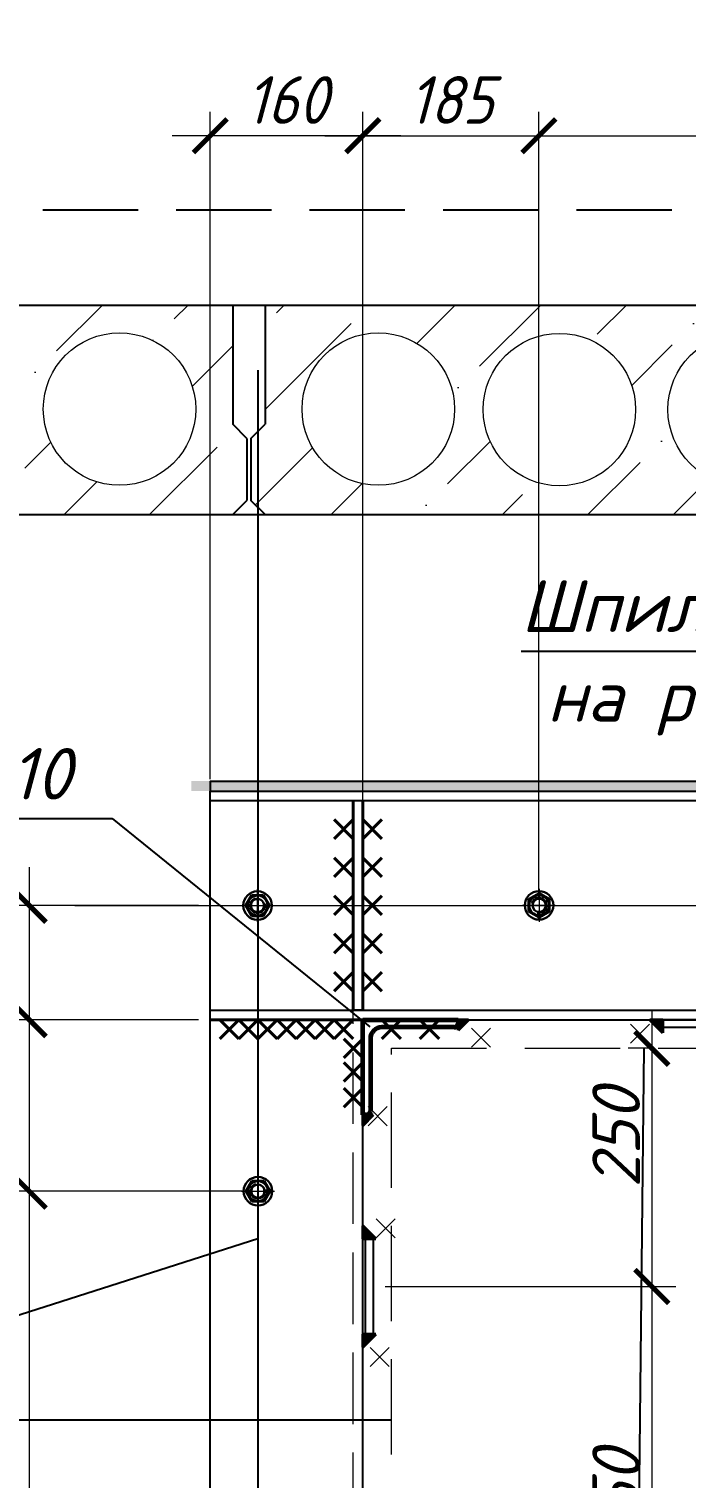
# Model space of a CAD drawing. Header units: millimetres. Extents: x 749182 to 2267578, y 70462 to 311449.
# Drawn here: x 2071783 to 2072473, y 132879 to 134400 of the extents above; entities that cross this region are included whole.
import ezdxf
from ezdxf.enums import TextEntityAlignment as Align

# ---------------------------------------------------------------- set-up
doc = ezdxf.new("R2010")
doc.units = ezdxf.units.MM
for name, pattern in [('015-60-22-12-0682-ПЗУ-20_П_изм1$0$K5LT_AXLED_REINFORCED', [13, 8, -2, 1, -2]), ('ГОСТ 2.303 4', [7, 5, -2, 0]), ('осеваяX2', [4, 2.5, -0.5, 0.5, -0.5])]:
    doc.linetypes.add(name, pattern=pattern)
doc.layers.get('Defpoints').update_dxf_attribs({"color": 255})
for name, color, linetype, lineweight in [('1Стены', 252, 'Continuous', 25), ('монолит', 176, 'Continuous', 50), ('Оси', 165, 'осеваяX2', 13), ('Размер', 7, 'Continuous', 13), ('размеры', 7, 'Continuous', 9), ('сварка', 156, 'Continuous', 9), ('Стены', 184, 'Continuous', 40), ('штрих', 8, 'Continuous', 5)]:
    doc.layers.add(name, color=color, linetype=linetype, lineweight=lineweight)
doc.layers.add('CS_UNPLOTTED', color=254, linetype='Continuous', plot=False)
for name, color, linetype in [('VPORTS', 7, 'Continuous'), ('металл', 124, 'Continuous'), ('Текст', 7, 'Continuous'), ('Штриховка', 252, 'Continuous')]:
    doc.layers.add(name, color=color, linetype=linetype)
doc.styles.add('GOST 2.304_new', font='isocpeur.ttf', dxfattribs={"width": 0.9, "oblique": 15})
doc.styles.add('М2', font='isocpeui.ttf')
doc.dimstyles.new('SPDS', dxfattribs={"dimscale": 25, "dimtxt": 2.5, "dimasz": 1.77, "dimexe": 1.25, "dimexo": 0.625, "dimtad": 1, "dimdec": 0, "dimrnd": 0.001, "dimtxsty": 'GOST 2.304_new', "dimblk": 'ARCHTICK', "dimcen": 2.5, "dimdle": 2, "dimclrt": 256, "dimazin": 2, "dimtfac": 0.75, "dimtdec": 0, "dimtmove": 1, "dimatfit": 3, "dimfxl": 0, "dimtolj": 1, "dimlwd": 9, "dimlwe": 9, "dimarcsym": 0})

# ---------------------------------------------------------------- blocks, each defined once
blk = doc.blocks.new('_ArchTick')
at = {"color": 0, "linetype": 'ByBlock', "const_width": 0.15}
blk.add_lwpolyline([(-0.5, -0.5), (0.5, 0.5)], dxfattribs=at)
blk = doc.blocks.new('*D1728')
at = {"layer": 'Defpoints', "color": 0, "lineweight": 20, "ltscale": 20, "transparency": 16777216}
for p in [(2072446.9, 133329.6), (2072144.4, 133079.6), (2072436.7, 133079.6)]:
    blk.add_point(p, dxfattribs=at)
at = {"layer": 'Размер', "color": 0, "lineweight": 9, "ltscale": 20, "transparency": 16777216}
for p, q in [((2072436.7, 133369.6), (2072436.7, 133039.6)), ((2072434.4, 133329.6), (2072411.7, 133329.6)), ((2072156.9, 133079.6), (2072461.7, 133079.6))]:
    blk.add_line(p, q, dxfattribs=at)
at = {"layer": 'Размер', "color": 0, "lineweight": 9, "ltscale": 20, "transparency": 16777216, "xscale": 35.4, "yscale": 35.4, "zscale": 35.4}
for p, rotation in [((2072436.7, 133329.6), 90), ((2072436.7, 133079.6), 270)]:
    blk.add_blockref('_ArchTick', p, dxfattribs=dict(at, rotation=rotation))
at = {"layer": 'Размер', "ltscale": 20, "transparency": 16777216, "insert": (2072399.2, 133235.6), "char_height": 50, "attachment_point": 5, "rotation": 90, "style": 'М2'}
blk.add_mtext('\\A1;250', dxfattribs=at)
blk = doc.blocks.new('*D1729')
at = {"layer": 'Defpoints', "color": 0, "lineweight": 20, "ltscale": 20, "transparency": 16777216}
for p in [(2072144.4, 133079.6), (2072144.4, 132629.6), (2072436.7, 132629.6)]:
    blk.add_point(p, dxfattribs=at)
at = {"layer": 'Размер', "color": 0, "lineweight": 9, "ltscale": 20, "transparency": 16777216}
for p, q in [((2072436.7, 133119.6), (2072436.7, 132589.6)), ((2072156.9, 133079.6), (2072461.7, 133079.6)), ((2072156.9, 132629.6), (2072461.7, 132629.6))]:
    blk.add_line(p, q, dxfattribs=at)
at = {"layer": 'Размер', "color": 0, "lineweight": 9, "ltscale": 20, "transparency": 16777216, "xscale": 35.4, "yscale": 35.4, "zscale": 35.4}
for p, rotation in [((2072436.7, 133079.6), 90), ((2072436.7, 132629.6), 270)]:
    blk.add_blockref('_ArchTick', p, dxfattribs=dict(at, rotation=rotation))
at = {"layer": 'Размер', "ltscale": 20, "transparency": 16777216, "insert": (2072399.2, 132854.6), "char_height": 50, "attachment_point": 5, "rotation": 90, "style": 'М2'}
blk.add_mtext('\\A1;450', dxfattribs=at)
blk = doc.blocks.new('м16')
at = {"layer": 'металл', "lineweight": 30, "ltscale": 20}
for p, q in [((-11, 6.4), (0, 12.7)), ((-11, -6.4), (-11, 6.4)), ((0, 12.7), (11, 6.4)), ((11, 6.4), (11, -6.4)), ((0, -12.7), (-11, -6.4)), ((11, -6.4), (0, -12.7))]:
    blk.add_line(p, q, dxfattribs=at)
blk.add_circle((0, 0), 15, dxfattribs=at)
for radius, start, end in [(10.4, 0, 180), (10.4, 180, 0), (6.92, 0, 180), (6.92, 180, 0)]:
    blk.add_arc((0, 0), radius, start, end, dxfattribs=at)
at = {"layer": 'металл', "linetype": 'Continuous', "lineweight": 25, "ltscale": 20}
blk.add_arc((0, 0), 8, 255, 165, dxfattribs=at)
at = {"layer": 'Оси', "ltscale": 20}
for p, q in [((0, 17.3), (0, -17.3)), ((17, 0), (-17.3, 0))]:
    blk.add_line(p, q, dxfattribs=at)
blk = doc.blocks.new('свар')
at = {"layer": 'сварка', "color": 0, "linetype": 'Continuous', "ltscale": 10}
for p, q in [((10, 10), (-10, -10)), ((-10, 10), (10, -10))]:
    blk.add_line(p, q, dxfattribs=at)
blk = doc.blocks.new('*D1724')
at = {"layer": 'Defpoints', "color": 0, "lineweight": 20, "ltscale": 20, "transparency": 16777216}
for p in [(2071973.3, 134287.5), (2071973.3, 133599.6), (2072133.4, 133359.6)]:
    blk.add_point(p, dxfattribs=at)
at = {"layer": 'размеры', "color": 0, "lineweight": 9, "ltscale": 20, "transparency": 16777216}
for p, q in [((2071973.3, 133612.1), (2071973.3, 134312.5)), ((2072133.4, 133372.1), (2072133.4, 134312.5)), ((2072173.4, 134287.5), (2071933.3, 134287.5))]:
    blk.add_line(p, q, dxfattribs=at)
at = {"layer": 'размеры', "color": 0, "lineweight": 9, "ltscale": 20, "transparency": 16777216, "xscale": 35.4, "yscale": 35.4, "zscale": 35.4, "rotation": 180}
blk.add_blockref('_ArchTick', (2071973.3, 134287.5), dxfattribs=at)
at = {"layer": 'размеры', "color": 0, "lineweight": 9, "ltscale": 20, "transparency": 16777216, "xscale": 35.4, "yscale": 35.4, "zscale": 35.4}
blk.add_blockref('_ArchTick', (2072133.4, 134287.5), dxfattribs=at)
at = {"layer": 'размеры', "ltscale": 20, "transparency": 16777216, "insert": (2072053.4, 134325), "char_height": 50, "attachment_point": 5, "style": 'GOST 2.304_new'}
blk.add_mtext('\\A1;160', dxfattribs=at)
blk = doc.blocks.new('*D1727')
at = {"layer": 'Defpoints', "color": 0, "lineweight": 20, "ltscale": 20, "transparency": 16777216}
for p in [(2071973.3, 133479.6), (2071783.3, 133359.6), (2071973.3, 133359.6)]:
    blk.add_point(p, dxfattribs=at)
at = {"layer": 'размеры', "color": 0, "lineweight": 9, "ltscale": 20, "transparency": 16777216}
for p, q in [((2071783.3, 133519.6), (2071783.3, 133319.6)), ((2071960.8, 133479.6), (2071758.3, 133479.6)), ((2071960.8, 133359.6), (2071758.3, 133359.6))]:
    blk.add_line(p, q, dxfattribs=at)
at = {"layer": 'размеры', "color": 0, "lineweight": 9, "ltscale": 20, "transparency": 16777216, "xscale": 35.4, "yscale": 35.4, "zscale": 35.4}
for p, rotation in [((2071783.3, 133479.6), 90), ((2071783.3, 133359.6), 270)]:
    blk.add_blockref('_ArchTick', p, dxfattribs=dict(at, rotation=rotation))
at = {"layer": 'размеры', "ltscale": 20, "transparency": 16777216, "insert": (2071745.8, 133419.6), "char_height": 50, "attachment_point": 5, "rotation": 90, "style": 'GOST 2.304_new'}
blk.add_mtext('\\A1;120', dxfattribs=at)
blk = doc.blocks.new('*D1735')
at = {"layer": 'Defpoints', "color": 0, "lineweight": 20, "ltscale": 20, "transparency": 16777216}
for p in [(2071973.3, 133359.6), (2071783.3, 133179.6), (2072018.9, 133179.6)]:
    blk.add_point(p, dxfattribs=at)
at = {"layer": 'размеры', "color": 0, "lineweight": 9, "ltscale": 20, "transparency": 16777216}
for p, q in [((2071783.3, 133399.6), (2071783.3, 133139.6)), ((2071960.8, 133359.6), (2071758.3, 133359.6)), ((2072006.4, 133179.6), (2071758.3, 133179.6))]:
    blk.add_line(p, q, dxfattribs=at)
at = {"layer": 'размеры', "color": 0, "lineweight": 9, "ltscale": 20, "transparency": 16777216, "xscale": 35.4, "yscale": 35.4, "zscale": 35.4}
for p, rotation in [((2071783.3, 133359.6), 90), ((2071783.3, 133179.6), 270)]:
    blk.add_blockref('_ArchTick', p, dxfattribs=dict(at, rotation=rotation))
at = {"layer": 'размеры', "ltscale": 20, "transparency": 16777216, "insert": (2071745.8, 133269.6), "char_height": 50, "attachment_point": 5, "rotation": 90, "style": 'GOST 2.304_new'}
blk.add_mtext('\\A1;180', dxfattribs=at)
blk = doc.blocks.new('*D1736')
at = {"layer": 'Defpoints', "color": 0, "lineweight": 20, "ltscale": 20, "transparency": 16777216}
for p in [(2072018.9, 133179.6), (2071783.3, 132629.6), (2072006.1, 132629.6)]:
    blk.add_point(p, dxfattribs=at)
at = {"layer": 'размеры', "color": 0, "lineweight": 9, "ltscale": 20, "transparency": 16777216}
for p, q in [((2071783.3, 133219.6), (2071783.3, 132589.6)), ((2072006.4, 133179.6), (2071758.3, 133179.6)), ((2071993.6, 132629.6), (2071758.3, 132629.6))]:
    blk.add_line(p, q, dxfattribs=at)
at = {"layer": 'размеры', "color": 0, "lineweight": 9, "ltscale": 20, "transparency": 16777216, "xscale": 35.4, "yscale": 35.4, "zscale": 35.4}
for p, rotation in [((2071783.3, 133179.6), 90), ((2071783.3, 132629.6), 270)]:
    blk.add_blockref('_ArchTick', p, dxfattribs=dict(at, rotation=rotation))
at = {"layer": 'размеры', "ltscale": 20, "transparency": 16777216, "insert": (2071745.8, 132904.6), "char_height": 50, "attachment_point": 5, "rotation": 90, "style": 'GOST 2.304_new'}
blk.add_mtext('\\A1;550', dxfattribs=at)
blk = doc.blocks.new('*D1719')
at = {"layer": 'Defpoints', "color": 0, "lineweight": 20, "ltscale": 20, "transparency": 16777216}
for p in [(2072318.2, 134287.5), (2072133.4, 134209.8), (2072318.2, 133479.6)]:
    blk.add_point(p, dxfattribs=at)
at = {"layer": 'размеры', "color": 0, "lineweight": 9, "ltscale": 20, "transparency": 16777216}
for p, q in [((2072133.4, 134222.3), (2072133.4, 134312.5)), ((2072318.2, 133492.1), (2072318.2, 134312.5)), ((2072093.4, 134287.5), (2072358.2, 134287.5))]:
    blk.add_line(p, q, dxfattribs=at)
at = {"layer": 'размеры', "color": 0, "lineweight": 9, "ltscale": 20, "transparency": 16777216, "xscale": 35.4, "yscale": 35.4, "zscale": 35.4, "rotation": 180}
blk.add_blockref('_ArchTick', (2072133.4, 134287.5), dxfattribs=at)
at = {"layer": 'размеры', "color": 0, "lineweight": 9, "ltscale": 20, "transparency": 16777216, "xscale": 35.4, "yscale": 35.4, "zscale": 35.4}
blk.add_blockref('_ArchTick', (2072318.2, 134287.5), dxfattribs=at)
at = {"layer": 'размеры', "ltscale": 20, "transparency": 16777216, "insert": (2072225.8, 134325), "char_height": 50, "attachment_point": 5, "style": 'GOST 2.304_new'}
blk.add_mtext('\\A1;185', dxfattribs=at)
blk = doc.blocks.new('*D1721')
at = {"layer": 'Defpoints', "color": 0, "lineweight": 20, "ltscale": 20, "transparency": 16777216}
for p in [(2073078.1, 134287.5), (2072318.2, 134209.8), (2073078.1, 134150)]:
    blk.add_point(p, dxfattribs=at)
at = {"layer": 'размеры', "color": 0, "lineweight": 9, "ltscale": 20, "transparency": 16777216}
for p, q in [((2072318.2, 134222.3), (2072318.2, 134312.5)), ((2073078.1, 134162.5), (2073078.1, 134312.5)), ((2072278.2, 134287.5), (2073118.1, 134287.5))]:
    blk.add_line(p, q, dxfattribs=at)
at = {"layer": 'размеры', "color": 0, "lineweight": 9, "ltscale": 20, "transparency": 16777216, "xscale": 35.4, "yscale": 35.4, "zscale": 35.4, "rotation": 180}
blk.add_blockref('_ArchTick', (2072318.2, 134287.5), dxfattribs=at)
at = {"layer": 'размеры', "color": 0, "lineweight": 9, "ltscale": 20, "transparency": 16777216, "xscale": 35.4, "yscale": 35.4, "zscale": 35.4}
blk.add_blockref('_ArchTick', (2073078.1, 134287.5), dxfattribs=at)
at = {"layer": 'размеры', "ltscale": 20, "transparency": 16777216, "insert": (2072631, 134325), "char_height": 50, "attachment_point": 5, "style": 'GOST 2.304_new'}
blk.add_mtext('\\A1;шаг 380', dxfattribs=at)

msp = doc.modelspace()

# ---------------------------------------------------------------- hatches: boundary and pattern name
at = {"layer": 'Стены', "linetype": 'Continuous', "ltscale": 4}
for points in [[(2072233.3484, 133359.6174), (2072244.2631, 133359.6174), (2072233.3484, 133348.7027)], [(2072133.3484, 133259.6174), (2072144.2631, 133259.6174), (2072133.3484, 133248.7027)]]:
    msp.add_hatch(color=256, dxfattribs=at).paths.add_polyline_path(points, flags=0)
at = {"layer": 'Стены', "linetype": 'Continuous', "ltscale": 5}
for points in [[(2072448.2555, 133359.6174), (2072434.6121, 133359.6174), (2072448.2555, 133345.974)], [(2072133.3484, 133129.7054), (2072133.3484, 133143.3488), (2072146.9918, 133129.7054)], [(2072133.3484, 133029.5098), (2072133.3484, 133015.8664), (2072146.9918, 133029.5098)]]:
    msp.add_hatch(color=256, dxfattribs=at).paths.add_polyline_path(points, flags=0)
at = {"layer": 'штрих', "ltscale": 100}
h = msp.add_hatch(dxfattribs=at)
h.set_pattern_fill('ANSI36', color=256, scale=20)
h.set_pattern_definition([(45, (-39860977.59, -1304957.134), (33.67596045, 123.47852166), [158.75, -31.75, 0, -31.75])])
edge = h.paths.add_edge_path(flags=16)
edge.add_arc((2071688.07, 134000.058), 80, 0, 360)
h.paths.add_polyline_path([(2071736.5286, 134056.9385), (2071699.4545, 134066.8725), (2071699.4545, 134101.31), (2071736.5286, 134091.376)], flags=16)
edge = h.paths.add_edge_path(flags=16)
edge.add_arc((2071878.0686, 134000.5216), 80, 0, 360)
h.paths.add_polyline_path([(2071874.9263, 134002.0903), (2071885.6566, 134042.1364), (2071942.0316, 134042.1364), (2071931.3013, 134002.0903)], flags=0)
h.paths.add_polyline_path([(2071808.1673, 133895.3253), (2071770.0577, 133905.5367), (2071770.0577, 133940.9062), (2071808.1673, 133930.6947)], flags=16)
h.paths.add_polyline_path([(2071518.6243, 133921.0518), (2071518.8114, 134078.5765), (2071518.8335, 134097.1072), (2071518.836, 134109.758), (2071518.5235, 133889.758), (2071518.5871, 133889.7517)])
h.paths.add_polyline_path([(2071521.9758, 134109.758), (2071996.8467, 134109.758), (2071996.8467, 133984.758), (2072011.8467, 133969.758), (2072011.8467, 133904.758), (2071996.8467, 133889.758), (2071521.6633, 133889.758)])
h = msp.add_hatch(dxfattribs=at)
h.set_pattern_fill('ANSI36', color=256, scale=20)
h.set_pattern_definition([(45, (-40513027.915, -1289426.216), (33.67596045, 123.47852166), [158.75, -31.75, 0, -31.75])])
h.paths.add_polyline_path([(2072545.8762, 134079.1023), (2072545.8762, 134109.758), (2072362.6803, 134109.758), (2072362.6803, 134076.6715, -0.331054119), (2072419.6505, 134000.058, -0.331054119), (2072362.6803, 133923.4445), (2072362.6803, 133889.758), (2072545.8762, 133889.758), (2072545.8762, 133921.0137, -0.460293486), (2072453.5473, 134000.058, -0.460293486)])
h.paths.add_polyline_path([(2072030.8738, 134109.758), (2072030.8738, 133984.758), (2072015.8738, 133969.758), (2072015.8738, 133904.758), (2072030.8738, 133889.758), (2072347.9803, 133889.758), (2072347.9803, 133920.4928, -0.44510651), (2072259.6505, 134000.058, -0.44510651), (2072347.9803, 134079.6231), (2072347.9803, 134109.758)])
h.paths.add_polyline_path([(2072229.6518, 134000.5216, -1), (2072069.6518, 134000.5216, -1)], flags=16)
h.paths.add_polyline_path([(2072560.5762, 134109.758), (2072560.5762, 134075.3537, -0.102074753), (2072588.1681, 134058.5094, -0.844047219), (2072673.2296, 134062.2523, -0.195504104), (2072730.9006, 134079.7193), (2072730.9006, 134109.758)])
h.paths.add_polyline_path([(2072673.2296, 134062.2523, 0.844047219), (2072588.1681, 134058.5094, -0.207728726), (2072613.5473, 134000.058, -0.207728726), (2072588.1681, 133941.6065, 0.844047219), (2072673.2296, 133937.8637, -0.226394881), (2072643.5473, 134000.058, -0.226394881)])
h.paths.add_polyline_path([(2072730.9006, 133889.758), (2072730.9006, 133920.3966, -0.195504104), (2072673.2296, 133937.8637, -0.844047219), (2072588.1681, 133941.6065, -0.102074753), (2072560.5762, 133924.7623), (2072560.5762, 133889.758)])
h.paths.add_polyline_path([(2072803.5473, 134000.058, -0.334587013), (2072745.6006, 133923.1577), (2072745.6006, 133889.758), (2072918.0588, 133889.758), (2072918.0588, 133920.1853, -0.43083795), (2072833.5473, 134000.058, -0.43083795), (2072918.0588, 134079.9307), (2072918.0588, 134109.758), (2072745.6006, 134109.758), (2072745.6006, 134076.9583, -0.334587013)])
h.paths.add_polyline_path([(2072932.7588, 134109.758), (2072932.7588, 134077.717, -0.344840005), (2072993.5473, 134000.058, -0.344840005), (2072932.7588, 133922.399), (2072932.7588, 133889.758), (2073105.2171, 133889.758), (2073105.2171, 133920.2519, -0.434760374), (2073019.6505, 134000.058, -0.434760374), (2073105.2171, 134079.8641), (2073105.2171, 134109.758)])
h.paths.add_polyline_path([(2073179.6505, 134000.058, -0.341037633), (2073119.9171, 133922.6676), (2073119.9171, 133889.758), (2073200.8738, 133889.758), (2073215.8738, 133904.758), (2073215.8738, 133969.758), (2073200.8738, 133984.758), (2073200.8738, 134109.758), (2073119.9171, 134109.758), (2073119.9171, 134077.4483, -0.341037633)])
h.paths.add_polyline_path([(2072160.8844, 133936.7962), (2072241.7484, 133936.7962), (2072263.209, 134016.8884), (2072182.3451, 134016.8884)], flags=24)
h.paths.add_polyline_path([(2071945.3618, 134003.2715), (2072061.4868, 134003.2715), (2072082.3925, 134081.2927), (2071966.2675, 134081.2927)], flags=9)
h.paths.add_polyline_path([(2072842.6589, 133870.35), (2072842.6589, 133941.089), (2072766.4397, 133961.5119), (2072766.4397, 133890.7729)], flags=9)
at = {"layer": 'Штриховка', "ltscale": 20}
h = msp.add_hatch(dxfattribs=at)
h.set_pattern_fill('AR-SAND', color=256, scale=0.3)
h.set_pattern_definition([(37.5, (-40076665.999, -1060401.822), (-0.4800093888, 14.68239712), [0, -11.5824, 0, -12.954, 0, -12.3825]), (7.5, (-40076666, -1060401.822), (13.485698494, 21.504753017), [0, -6.2484, 0, -10.4394, 0, -4.0005]), (327.5, (-40076675.372, -1060401.822), (23.7297711072, 0.0431155404), [0, -3.81, 0, -13.716, 0, -17.907]), (317.5, (-40076675.372, -1060401.822), (22.906693574, 6.687879698), [0, -1.905, 0, -8.9916, 0, -10.287])])
h.paths.add_polyline_path([(2073303.3582, 133610.0411), (2071953.3484, 133610.0411), (2071953.3484, 133600.0411), (2071953.3484, 133599.6174), (2073303.3582, 133600.0411)])

# ---------------------------------------------------------------- linework, layer by layer
at = {"layer": '1Стены', "color": 6, "linetype": 'ГОСТ 2.303 4', "ltscale": 20}
msp.add_line((2071517.6028, 134209.758), (2074033.4117, 134209.758), dxfattribs=at)
at = {"layer": '1Стены', "linetype": 'ГОСТ 2.303 4', "lineweight": 13, "ltscale": 15}
msp.add_line((2072123.3484, 131465.1862), (2072123.3484, 133395.196), dxfattribs=at)
at = {"layer": '1Стены', "linetype": 'ГОСТ 2.303 4', "lineweight": 13, "ltscale": 20}
for p, q in [((2072163.3484, 131503.1862), (2072163.3484, 133329.6174)), ((2072163.3484, 133329.6174), (2073233.3582, 133329.6174))]:
    msp.add_line(p, q, dxfattribs=at)
at = {"layer": 'CS_UNPLOTTED', "ltscale": 20}
msp.add_line((2072023.3484, 134041.4658), (2072023.3484, 131526.4498), dxfattribs=at)
at = {"layer": 'CS_UNPLOTTED', "ltscale": 100}
for p, q in [((2072428.3533, 133329.6174), (2072408.3533, 131503.1862)), ((2071520.2851, 132939.6076), (2072163.3484, 132939.6076))]:
    msp.add_line(p, q, dxfattribs=at)
at = {"layer": 'VPORTS', "ltscale": 100}
msp.add_lwpolyline([(2071973.3484, 133599.6174), (2073423.3582, 133599.6174), (2073423.3582, 133609.6254), (2071973.3484, 133609.6254)], close=True, dxfattribs=at)
at = {"layer": 'металл', "color": 0, "ltscale": 20}
for p, q in [((2071973.3484, 131313.1862), (2071973.3484, 133599.6174)), ((2071973.3484, 133599.6174), (2073423.3582, 133599.6174)), ((2071973.3484, 133589.6174), (2073423.3582, 133589.6174)), ((2071973.3484, 133369.6174), (2073423.3582, 133369.6174)), ((2072133.3484, 133359.6174), (2071973.3484, 133359.6174)), ((2071973.3484, 133359.6174), (2073423.3582, 133359.6174)), ((2072133.3484, 131598.196), (2072133.3484, 133345.196))]:
    msp.add_line(p, q, dxfattribs=at)
at = {"layer": 'металл', "ltscale": 20}
for points in [[(2072123.3533, 133589.6174), (2072133.3486, 133589.6174), (2072133.3486, 133369.6174), (2072123.3533, 133369.6174)], [(2072448.3533, 133359.6174), (2072448.3533, 133351.6174), (2072568.3533, 133351.6174), (2072568.3533, 133359.6174)], [(2072136.3575, 133129.6076), (2072144.3575, 133129.6076), (2072144.3575, 133029.6076), (2072136.3575, 133029.6076)]]:
    msp.add_lwpolyline(points, close=True, dxfattribs=at)
at = {"layer": 'монолит', "lineweight": 25, "ltscale": 100}
for p, q in [((2071521.9758, 134109.758), (2074023.5615, 134109.758)), ((2071521.9758, 134109.758), (2074025.6603, 134109.758)), ((2071521.6633, 133889.758), (2074023.874, 133889.758)), ((2071521.6633, 133889.758), (2074025.2928, 133889.758))]:
    msp.add_line(p, q, dxfattribs=at)
at = {"layer": 'Оси', "linetype": '015-60-22-12-0682-ПЗУ-20_П_изм1$0$K5LT_AXLED_REINFORCED', "ltscale": 100}
msp.add_line((2071831.2867, 133479.6174), (2073565.4199, 133479.6174), dxfattribs=at)
at = {"layer": 'Стены', "color": 0, "linetype": 'Continuous', "ltscale": 10}
for p, q in [((2072123.358, 133589.6174), (2072123.358, 133369.6174)), ((2072133.3533, 133589.6174), (2072133.3533, 133369.6174)), ((2072123.358, 133569.6174), (2072103.358, 133549.6174)), ((2072123.358, 133549.6174), (2072103.358, 133569.6174)), ((2072133.3533, 133569.6174), (2072153.3533, 133549.6174)), ((2072133.3533, 133549.6174), (2072153.3533, 133569.6174)), ((2072123.358, 133529.6174), (2072103.358, 133509.6174)), ((2072123.358, 133509.6174), (2072103.358, 133529.6174)), ((2072133.3533, 133529.6174), (2072153.3533, 133509.6174)), ((2072133.3533, 133509.6174), (2072153.3533, 133529.6174)), ((2072123.358, 133489.6174), (2072103.358, 133469.6174)), ((2072123.358, 133469.6174), (2072103.358, 133489.6174)), ((2072133.3533, 133489.6174), (2072153.3533, 133469.6174)), ((2072133.3533, 133469.6174), (2072153.3533, 133489.6174)), ((2072123.358, 133449.6174), (2072103.358, 133429.6174)), ((2072123.358, 133429.6174), (2072103.358, 133449.6174)), ((2072133.3533, 133449.6174), (2072153.3533, 133429.6174)), ((2072133.3533, 133429.6174), (2072153.3533, 133449.6174)), ((2072123.358, 133409.6174), (2072103.358, 133389.6174)), ((2072123.358, 133389.6174), (2072103.358, 133409.6174)), ((2072133.3533, 133409.6174), (2072153.3533, 133389.6174)), ((2072133.3533, 133389.6174), (2072153.3533, 133409.6174)), ((2071973.3484, 133359.6174), (2072133.3484, 133359.6174)), ((2071983.3484, 133359.6174), (2072003.3484, 133339.6174)), ((2072003.3484, 133359.6174), (2071983.3484, 133339.6174)), ((2072023.3484, 133359.6174), (2072003.3484, 133339.6174)), ((2072003.3484, 133359.6174), (2072023.3484, 133339.6174)), ((2072023.3484, 133359.6174), (2072043.3484, 133339.6174)), ((2072043.3484, 133359.6174), (2072023.3484, 133339.6174)), ((2072043.3484, 133359.6174), (2072063.3484, 133339.6174)), ((2072063.3484, 133359.6174), (2072043.3484, 133339.6174)), ((2072063.3484, 133359.6174), (2072083.3484, 133339.6174)), ((2072083.3484, 133359.6174), (2072063.3484, 133339.6174)), ((2072083.3484, 133359.6174), (2072103.3484, 133339.6174)), ((2072103.3484, 133359.6174), (2072083.3484, 133339.6174)), ((2072103.3484, 133359.6174), (2072123.3484, 133339.6174)), ((2072123.3484, 133359.6174), (2072103.3484, 133339.6174)), ((2072133.3484, 133359.6174), (2072133.3484, 133259.6174)), ((2072133.3484, 133359.6174), (2072233.3484, 133359.6174)), ((2072153.3484, 133359.6174), (2072173.3484, 133339.6174)), ((2072173.3484, 133359.6174), (2072153.3484, 133339.6174)), ((2072193.3484, 133359.6174), (2072213.3484, 133339.6174)), ((2072213.3484, 133359.6174), (2072193.3484, 133339.6174)), ((2072133.3484, 133339.6174), (2072113.3484, 133319.6174)), ((2072133.3484, 133319.6174), (2072113.3484, 133339.6174)), ((2072133.3484, 133314.6002), (2072113.3484, 133294.6002)), ((2072133.3484, 133294.6002), (2072113.3484, 133314.6002)), ((2072133.3484, 133287.7638), (2072113.3484, 133267.7638)), ((2072133.3484, 133267.7638), (2072113.3484, 133287.7638))]:
    msp.add_line(p, q, dxfattribs=at)
at = {"layer": 'Стены', "color": 0, "linetype": 'Continuous', "ltscale": 4}
for p, q in [((2072233.3484, 133359.6174), (2072244.2631, 133359.6174)), ((2072244.2631, 133359.6174), (2072233.3484, 133348.7027)), ((2072233.3484, 133348.7027), (2072233.3484, 133359.6174)), ((2072133.3484, 133259.6174), (2072144.2631, 133259.6174)), ((2072144.2631, 133259.6174), (2072133.3484, 133248.7027)), ((2072133.3484, 133248.7027), (2072133.3484, 133259.6174))]:
    msp.add_line(p, q, dxfattribs=at)
at = {"layer": 'Стены', "color": 0, "linetype": 'Continuous', "ltscale": 5}
for p, q in [((2072448.2555, 133359.6174), (2072434.6121, 133359.6174)), ((2072434.6121, 133359.6174), (2072448.2555, 133345.974)), ((2072448.2555, 133345.974), (2072448.2555, 133359.6174)), ((2072133.3484, 133129.7054), (2072133.3484, 133143.3488)), ((2072133.3484, 133143.3488), (2072146.9918, 133129.7054)), ((2072146.9918, 133129.7054), (2072133.3484, 133129.7054)), ((2072133.3484, 133029.5098), (2072133.3484, 133015.8664)), ((2072133.3484, 133015.8664), (2072146.9918, 133029.5098)), ((2072146.9918, 133029.5098), (2072133.3484, 133029.5098))]:
    msp.add_line(p, q, dxfattribs=at)
at = {"layer": 'Текст', "ltscale": 10}
for p, q in [((2071996.8467, 134109.758), (2071996.8467, 133984.758)), ((2072030.8738, 134109.758), (2072030.8738, 133984.758)), ((2072011.8467, 133969.758), (2071996.8467, 133984.758)), ((2072015.8738, 133969.758), (2072030.8738, 133984.758)), ((2072011.8467, 133969.758), (2072011.8467, 133904.758)), ((2072015.8738, 133969.758), (2072015.8738, 133904.758)), ((2071996.8467, 133889.758), (2072011.8467, 133904.758)), ((2072030.8738, 133889.758), (2072015.8738, 133904.758))]:
    msp.add_line(p, q, dxfattribs=at)
at = {"layer": 'Текст', "ltscale": 20}
for p, q in [((2072299.6997, 133746.5237), (2072729.4347, 133746.5237)), ((2071580.6323, 133570.7884), (2071870.2673, 133570.7884)), ((2071870.2673, 133570.7884), (2072140.7026, 133351.9556)), ((2072023.3484, 133129.6076), (2071462.0026, 132949.9358))]:
    msp.add_line(p, q, dxfattribs=at)
at = {"layer": 'Текст', "linetype": 'Continuous', "lineweight": 60, "ltscale": 10}
for p, q in [((2072133.3484, 133259.6174), (2072133.3484, 133359.6174)), ((2072133.3484, 133359.6174), (2072233.3484, 133359.6174)), ((2072229.3484, 133351.6174), (2072153.3484, 133351.6174)), ((2072233.3484, 133359.6174), (2072233.3484, 133355.6174)), ((2072141.3484, 133339.6174), (2072141.3484, 133263.6174)), ((2072137.3484, 133259.6174), (2072133.3484, 133259.6174))]:
    msp.add_line(p, q, dxfattribs=at)
for centre, radius, start, end in [((2072153.3484, 133339.6174), 12, 90, 180), ((2072229.3484, 133355.6174), 4, 270, 0), ((2072137.3484, 133263.6174), 4, 270, 0)]:
    msp.add_arc(centre, radius, start, end, dxfattribs=at)
at = {"layer": 'штрих', "ltscale": 100}
for centre in [(2071878.0686, 134000.5216), (2072149.6518, 134000.5216), (2072339.6505, 134000.058), (2072533.5473, 134000.058)]:
    msp.add_circle(centre, 80, dxfattribs=at)

# ---------------------------------------------------------------- block references
at = {"layer": 'Размер', "xscale": -1, "rotation": 89.99999999988889}
for p in [(2072022.9009, 133479.4449), (2072023.3484, 133179.6174)]:
    msp.add_blockref('м16', p, dxfattribs=at)
at = {"layer": 'Размер'}
msp.add_blockref('м16', (2072318.3507, 133479.6174), dxfattribs=at)
at = {"layer": 'Размер', "color": 0}
for p in [(2072257.3943, 133340.719), (2072157.3943, 133140.719)]:
    msp.add_blockref('свар', p, dxfattribs=at)
at = {"layer": 'Размер', "color": 0, "xscale": -1}
msp.add_blockref('свар', (2072424.2096, 133344.8675), dxfattribs=at)
at = {"layer": 'Размер', "color": 0, "xscale": -1, "rotation": 89.99999999762781}
for p in [(2072149.1038, 133258.338), (2072151.1074, 133005.4639)]:
    msp.add_blockref('свар', p, dxfattribs=at)

# ---------------------------------------------------------------- texts
at = {"layer": 'Текст', "ltscale": 20, "style": 'М2'}
for s, p in [('Шпилька М16', (2072529.5672, 133766.5237)), ('L125х10', (2071709.0473, 133590.7884))]:
    msp.add_text(s, height=54, dxfattribs=at).set_placement(p, align=Align.CENTER)
msp.add_text('на р-ре №2', height=54, dxfattribs=at).set_placement((2072529.5672, 133726.5237), align=Align.TOP_CENTER)

# ---------------------------------------------------------------- dimensions: what is measured, and where the dimension line sits
at = {"layer": 'Размер', "ltscale": 20}
dim = msp.add_linear_dim(base=(2072436.719, 133079.6076), p1=(2072446.8925, 133329.6076), p2=(2072144.3575, 133079.6076), angle=90, dimstyle='SPDS', override={"dimscale": 20, "dimtxsty": 'М2', "dimfxl": 1.25, "dimtfill": 0, "dimarcsym": 1}, dxfattribs=at)
dim.commit()
dim.dimension.update_dxf_attribs({"geometry": '*D1728', "text_midpoint": (2072436.719, 133235.6469), "dimtype": 160})
dim = msp.add_linear_dim(base=(2072436.719, 132629.6076), p1=(2072144.3575, 133079.6076), p2=(2072144.3575, 132629.6076), angle=90, dimstyle='SPDS', override={"dimscale": 20, "dimtxsty": 'М2', "dimfxl": 1.25, "dimtfill": 0, "dimarcsym": 1}, dxfattribs=at)
dim.commit()
dim.dimension.update_dxf_attribs({"geometry": '*D1729', "text_midpoint": (2072399.219, 132854.6076)})
at = {"layer": 'размеры', "ltscale": 20}
dim = msp.add_linear_dim(base=(2073078.0941, 134287.4693), p1=(2072318.1781, 134209.758), p2=(2073078.0941, 134149.9835), text='шаг 380', dimstyle='SPDS', override={"dimscale": 20, "dimfxl": 1.25, "dimtfill": 0, "dimarcsym": 1}, dxfattribs=at)
dim.commit()
dim.dimension.update_dxf_attribs({"geometry": '*D1721', "text_midpoint": (2072630.9973, 134287.4693), "dimtype": 160})
for base, p1, p2, picture, middle in [((2071973.3484, 134287.4693), (2072133.3533, 133359.6174), (2071973.3484, 133599.6174), '*D1724', (2072053.3509, 134324.9693)), ((2072318.1781, 134287.4693), (2072133.3533, 134209.758), (2072318.1781, 133479.6174), '*D1719', (2072225.7657, 134324.9693))]:
    dim = msp.add_linear_dim(base=base, p1=p1, p2=p2, dimstyle='SPDS', override={"dimscale": 20, "dimfxl": 1.25, "dimtfill": 0, "dimarcsym": 1}, dxfattribs=at)
    dim.commit()
    dim.dimension.update_dxf_attribs({"geometry": picture, "text_midpoint": middle})
for base, p1, p2, picture, middle in [((2071783.3173, 133359.6174), (2071973.3484, 133479.6174), (2071973.3484, 133359.6174), '*D1727', (2071745.8173, 133419.6174)), ((2071783.3173, 132629.6076), (2072018.9394, 133179.6174), (2072006.0627, 132629.6076), '*D1736', (2071745.8173, 132904.6125))]:
    dim = msp.add_linear_dim(base=base, p1=p1, p2=p2, angle=90, dimstyle='SPDS', override={"dimscale": 20, "dimfxl": 1.25, "dimtfill": 0, "dimarcsym": 1}, dxfattribs=at)
    dim.commit()
    dim.dimension.update_dxf_attribs({"geometry": picture, "text_midpoint": middle})
dim = msp.add_linear_dim(base=(2071783.3173, 133179.6174), p1=(2071973.3484, 133359.6174), p2=(2072018.9394, 133179.6174), angle=90, dimstyle='SPDS', override={"dimscale": 20, "dimfxl": 1.25, "dimtfill": 0, "dimarcsym": 1}, dxfattribs=at)
dim.commit()
dim.dimension.update_dxf_attribs({"geometry": '*D1735', "text_midpoint": (2071783.3173, 133269.6174), "dimtype": 160})

doc.saveas('drawing.dxf')
